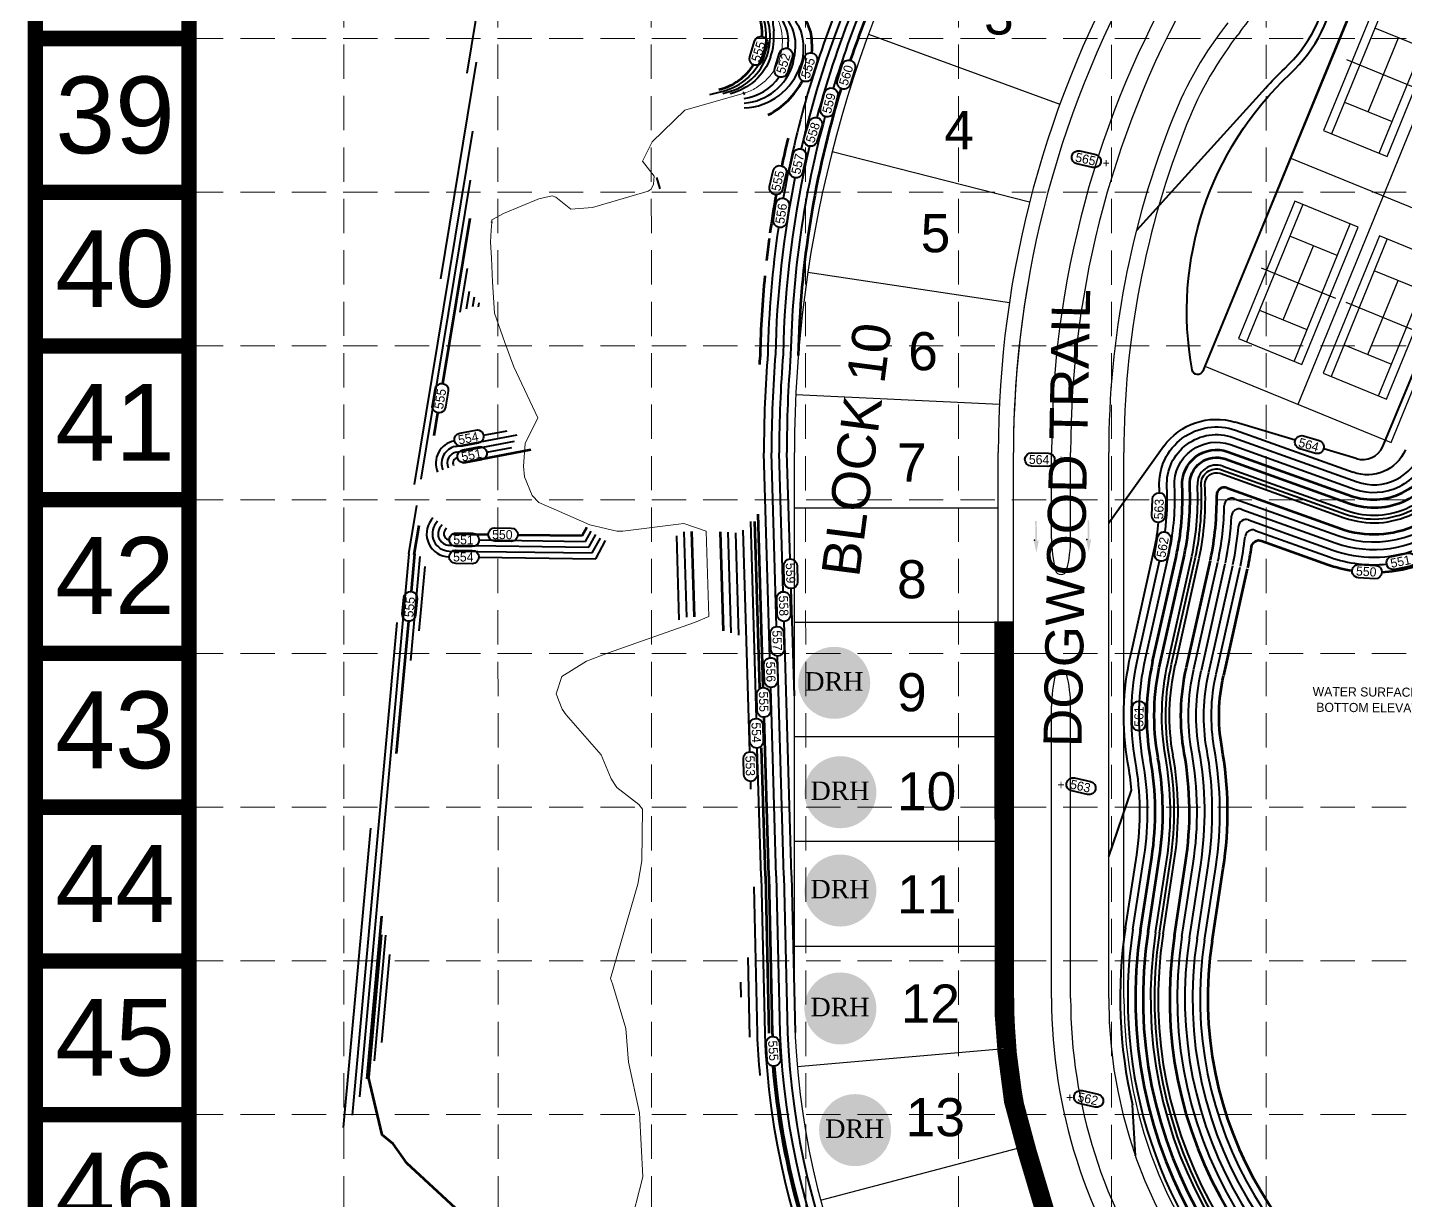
# Model space of a CAD drawing. Header units: feet. Extents: x 10084 to 13321, y 3329 to 8503.
# Drawn here: x 10084 to 10808, y 4741 to 5357 of the extents above; entities that cross this region are included whole.
import ezdxf
from ezdxf.enums import TextEntityAlignment as Align

# ---------------------------------------------------------------- set-up
doc = ezdxf.new("R2010")
doc.units = ezdxf.units.FT
doc.header["$LTSCALE"] = 40
doc.header["$MEASUREMENT"] = 0
for name, pattern in [('( Dashdot )', [1.001, 0.5, -0.25, 0.001, -0.25]), ('DASHED', [0.75, 0.5, -0.25]), ('DGN Style 3', [204.068222, 145.763016, -58.305206]), ('DGN Style 4', [233.366589, 116.610413, -58.305206, 0.145763, -58.305206]), ('HIDDEN', [0.375, 0.25, -0.125])]:
    doc.linetypes.add(name, pattern=pattern)
for name, color, linetype in [('amenity center', 31, 'Continuous'), ('BASE', 7, 'Continuous'), ('CURB', 4, 'Continuous'), ('EROSION BLANKETS', 84, 'Continuous'), ('flow arrow', 4, 'Continuous'), ('GRID', 254, 'DASHED'), ('LEGEND', 7, 'Continuous'), ('Level 1', 7, 'Continuous'), ('LOT', 7, 'Continuous'), ('NAME', 6, 'Continuous'), ('ROW', 3, '( Dashdot )')]:
    doc.layers.add(name, color=color, linetype=linetype)
doc.styles.add('DRHorton', font='dutcheb.ttf')
doc.styles.get("Standard").update_dxf_attribs({"font": 'ARIAL.TTF'})
doc.styles.add('Style-CB101', font='CB101.shx')
doc.styles.add('Style-CHAR_FAST_FONT', font='CHAR_FAST_FONT.shx')

# ---------------------------------------------------------------- blocks, each defined once
blk = doc.blocks.new('DRHorton')
h = blk.add_hatch(color=1)
h.paths.add_polyline_path([(78.7, 25.78, 1), (40.43, 25.78, 1)])
h.paths.add_polyline_path([(42.33, 17.91), (76.5, 17.91), (76.5, 34.87), (42.33, 34.87)], flags=24)
at = {"layer": 'BASE', "color": 176, "style": 'DRHorton'}
blk.add_text('DRH', height=9.814, dxfattribs=at).set_placement((59.39, 21.64), align=Align.CENTER)

msp = doc.modelspace()

# ---------------------------------------------------------------- hatches: boundary and pattern name
at = {"layer": 'flow arrow', "linetype": 'Continuous', "lineweight": 30}
h = msp.add_hatch(color=7, dxfattribs=at)
edge = h.paths.add_edge_path()
edge.add_line((10615.04, 5087.84), (10614.44, 5087.28))
edge.add_line((10614.44, 5087.28), (10614.3, 5097.87))
edge.add_line((10614.3, 5097.87), (10613.44, 5097.85))
edge.add_line((10613.44, 5097.85), (10613.58, 5087.27))
edge.add_line((10613.58, 5087.27), (10613.07, 5087.8))
edge.add_line((10613.07, 5087.8), (10613.07, 5087.8))
edge.add_ellipse((10613.03, 5087.27), major_axis=(-0.007, 0.56), ratio=0.285714, start_angle=342.81733, end_angle=484.72693)
edge.add_line((10612.9, 5086.95), (10612.9, 5086.95))
edge.add_line((10612.9, 5086.95), (10614.11, 5081.23))
edge.add_line((10614.11, 5081.23), (10615.22, 5086.97))
edge.add_line((10615.22, 5086.97), (10615.22, 5086.97))
edge.add_ellipse((10615.08, 5087.3), major_axis=(-0.007, 0.56), ratio=0.285714, start_angle=234.16847, end_angle=374.49672)
edge.add_line((10615.04, 5087.84), (10615.04, 5087.84))
edge.add_line((10615.04, 5087.84), (10615.04, 5087.84))
h = msp.add_hatch(color=7, dxfattribs=at)
edge = h.paths.add_edge_path()
edge.add_line((10642.53, 5088.29), (10641.93, 5087.73))
edge.add_line((10641.93, 5087.73), (10641.8, 5098.32))
edge.add_line((10641.8, 5098.32), (10640.94, 5098.3))
edge.add_line((10640.94, 5098.3), (10641.07, 5087.72))
edge.add_line((10641.07, 5087.72), (10640.56, 5088.25))
edge.add_line((10640.56, 5088.25), (10640.56, 5088.25))
edge.add_ellipse((10640.52, 5087.72), major_axis=(-0.007, 0.56), ratio=0.285714, start_angle=342.81733, end_angle=484.72693)
edge.add_line((10640.4, 5087.4), (10640.4, 5087.4))
edge.add_line((10640.4, 5087.4), (10641.6, 5081.68))
edge.add_line((10641.6, 5081.68), (10642.71, 5087.42))
edge.add_line((10642.71, 5087.42), (10642.71, 5087.42))
edge.add_ellipse((10642.58, 5087.75), major_axis=(-0.007, 0.56), ratio=0.285714, start_angle=234.16847, end_angle=374.49672)
edge.add_line((10642.53, 5088.29), (10642.53, 5088.29))
edge.add_line((10642.53, 5088.29), (10642.53, 5088.29))

# ---------------------------------------------------------------- linework, layer by layer
at = {"layer": 'amenity center', "color": 7}
for p, q in [((10751.48, 5159.19), (10840.87, 5377.64)), ((10798.58, 5373.32), (10769.05, 5301.13)), ((10794.04, 5290.91), (10823.57, 5363.1)), ((10816.76, 5346.44), (10791.77, 5356.66)), ((10788.36, 5312.68), (10804.26, 5351.55)), ((10776.87, 5340.07), (10815.75, 5324.16)), ((10775.86, 5317.79), (10800.85, 5307.57)), ((10845.09, 5248.41), (10747.26, 5288.44)), ((10753.9, 5264.1), (10724.36, 5191.91)), ((10749.35, 5181.69), (10778.88, 5253.88)), ((10772.07, 5237.22), (10747.08, 5247.45)), ((10798.32, 5245.93), (10768.79, 5173.74)), ((10743.67, 5203.46), (10759.57, 5242.33)), ((10732.19, 5230.85), (10771.06, 5214.94)), ((10793.77, 5163.52), (10823.31, 5235.71)), ((10788.1, 5185.29), (10804, 5224.16)), ((10816.5, 5219.05), (10791.51, 5229.28)), ((10731.17, 5208.57), (10756.16, 5198.35)), ((10776.61, 5212.68), (10815.48, 5196.77)), ((10775.6, 5190.4), (10800.59, 5180.18))]:
    msp.add_line(p, q, dxfattribs=at)
at = {"layer": 'amenity center', "color": 7, "flags": 128}
for points in [[(10702.57, 5179.21), (10800.4, 5139.17), (10889.78, 5357.62), (10791.96, 5397.66)], [(10798.2, 5289.2), (10827.74, 5361.39), (10794.42, 5375.03), (10764.88, 5302.84)], [(10753.51, 5179.99), (10783.05, 5252.18), (10749.73, 5265.81), (10720.19, 5193.62)], [(10797.94, 5161.81), (10827.48, 5234.01), (10794.16, 5247.64), (10764.62, 5175.45)]]:
    msp.add_lwpolyline(points, close=True, dxfattribs=at)
at = {"layer": 'BASE', "const_width": 8.07}
for points in [[(13316.92, 3333.45), (13316.92, 8498.87), (10088.53, 8498.87), (10088.53, 3333.45)], [(13236.21, 3414.16), (13236.21, 8418.16), (10169.24, 8418.16), (10169.24, 3414.16)]]:
    msp.add_lwpolyline(points, close=True, dxfattribs=at)
for points in [[(10169.24, 5351.19), (10088.53, 5351.19)], [(10169.24, 5270.48), (10088.53, 5270.48)], [(10169.24, 5189.77), (10088.53, 5189.77)], [(10169.24, 5109.06), (10088.53, 5109.06)], [(10169.24, 5028.35), (10088.53, 5028.35)], [(10169.24, 4947.64), (10088.53, 4947.64)], [(10169.24, 4866.93), (10088.53, 4866.93)], [(10169.24, 4786.22), (10088.53, 4786.22)]]:
    msp.add_lwpolyline(points, dxfattribs=at)
at = {"layer": 'CURB', "color": 7}
for p, q in [((10602.06, 4847.3), (10602.06, 5133.77)), ((10622.06, 5088.75), (10622.06, 5133.77)), ((10632.06, 5088.75), (10632.06, 5133.77)), ((10652.06, 4847.3), (10652.06, 5133.77)), ((10622.06, 4847.3), (10622.06, 5000.7)), ((10632.06, 4847.3), (10632.06, 5000.7))]:
    msp.add_line(p, q, dxfattribs=at)
for centre, radius, start, end in [((11127.06, 5133.77), 525, 149.79943, 180), ((11127.06, 5133.77), 505, 149.79943, 180), ((11127.06, 5133.77), 495, 149.79943, 180), ((10871.54, 5235.42), 200, 141.7156, 158.30607), ((11127.06, 5133.77), 475, 158.30607, 180), ((11127.06, 5133.77), 525, 170.37447, 180), ((10690.06, 5088.75), 68, 180, 194.25003), ((10564.06, 5088.75), 68, 345.74997, 0), ((10627.06, 5072.75), 3, 194.25003, 345.74997), ((10690.06, 5000.7), 68, 165.74997, 180), ((10627.06, 5016.7), 3, 14.25003, 165.74997), ((10564.06, 5000.7), 68, 0, 14.25003), ((10902.06, 4847.3), 300, 180, 268.52389), ((10902.06, 4847.3), 280, 180, 215.31918), ((10902.06, 4847.3), 270, 180, 215.20694), ((10902.06, 4847.3), 250, 180, 268.52389)]:
    msp.add_arc(centre, radius, start, end, dxfattribs=at)
at = {"layer": 'EROSION BLANKETS', "linetype": 'Continuous', "lineweight": 40, "const_width": 10}
for points in [[(10596.97, 5045.19), (10597.26, 4838.01), (10598.58, 4820.98)], [(10598.47, 4821.01), (10602.09, 4793.4), (10609.34, 4766.48), (10619.2, 4733.47), (10634.21, 4701.89), (10649.93, 4676.47), (10683.59, 4635.23), (10684.72, 4633.92)]]:
    msp.add_lwpolyline(points, dxfattribs=at)
at = {"layer": 'flow arrow', "color": 7, "linetype": 'Continuous', "lineweight": 30}
for p in [(10613.07, 5087.8), (10640.56, 5088.25)]:
    msp.add_point(p, dxfattribs=at)
at = {"layer": 'GRID', "color": 252, "linetype": 'HIDDEN', "lineweight": 0, "ltscale": 1.8}
for p, q in [((10250.68, 3737.01), (10250.25, 8415.13)), ((10331.74, 3736.99), (10330.73, 8415.09)), ((10412.2, 3736.98), (10411.46, 8414.88)), ((10493.34, 3736.97), (10492.06, 8414.76)), ((10573.32, 3736.96), (10572.98, 8415.38)), ((10653.53, 3736.94), (10653.78, 8415.23)), ((10734.85, 3736.93), (10734.41, 8414.93)), ((10169.24, 5351.19), (13236.21, 5351.19)), ((10169.24, 5270.48), (13236.21, 5270.48)), ((10169.24, 5189.77), (13236.21, 5189.77)), ((10169.24, 5109.06), (13236.21, 5109.06)), ((10169.24, 5028.35), (13236.21, 5028.35)), ((10169.24, 4947.64), (13236.21, 4947.64)), ((10169.24, 4866.93), (13236.21, 4866.93)), ((10169.24, 4786.22), (13236.21, 4786.22))]:
    msp.add_line(p, q, dxfattribs=at)
at = {"layer": 'Level 1', "color": 5, "linetype": 'Continuous', "lineweight": 40}
for p, q in [((10315.19, 5332.98), (10332.95, 5440.31)), ((10796.03, 5136.99), (10887.7, 5358.42)), ((10301.38, 5224.99), (10320.19, 5338.69)), ((10287.56, 5117), (10318.26, 5302.49)), ((10291.09, 5119.92), (10317.06, 5276.86)), ((10311.68, 5207.59), (10315.45, 5230.39)), ((10314.98, 5209.2), (10316.52, 5218.5)), ((10318.23, 5210.45), (10319.07, 5215.54)), ((10321.26, 5210.36), (10321.58, 5212.34)), ((10309.12, 5137.02), (10341.5, 5143.17)), ((10323.86, 5142.87), (10336.35, 5145.24)), ((10750.03, 5140.27), (10718.43, 5149.8)), ((10718.66, 5145.51), (10780.35, 5123.44)), ((10309.68, 5134.07), (10340.11, 5139.85)), ((10325.54, 5134.03), (10338.72, 5136.53)), ((10681, 5137.08), (10652.06, 5096.81)), ((10715.98, 5137.97), (10781.14, 5114.66)), ((10717.33, 5141.74), (10782.49, 5118.43)), ((10474.21, 5026.09), (10471.06, 5133.59)), ((10477.73, 5042.54), (10475.06, 5133.65)), ((10481.2, 5060.75), (10479.06, 5133.71)), ((10484.81, 5077.93), (10483.06, 5133.77)), ((10781.94, 5130.64), (10764.93, 5135.77)), ((10710.59, 5122.91), (10775.75, 5099.6)), ((10711.26, 5124.79), (10776.42, 5101.48)), ((10711.94, 5126.68), (10777.1, 5103.36)), ((10718.12, 5109.6), (10772.38, 5090.18)), ((10284.58, 5080.62), (10288.79, 5106.06)), ((10721.91, 5103.99), (10771.03, 5086.42)), ((10297.33, 5099.55), (10296.44, 5098.38)), ((10299.72, 5097.74), (10298.83, 5096.56)), ((10302.11, 5095.92), (10301.22, 5094.75)), ((10304.49, 5094.1), (10303.6, 5092.93)), ((10377.42, 5087.17), (10380.31, 5092.5)), ((10463.65, 4976.75), (10460.25, 5092.99)), ((10467.14, 4994.23), (10464.11, 5097.56)), ((10725.53, 5098.45), (10769.69, 5082.65)), ((10729, 5092.96), (10768.34, 5078.88)), ((10321.52, 5087.91), (10377.42, 5087.17)), ((10379.19, 5084.14), (10382.76, 5090.72)), ((10380.96, 5081.12), (10385.21, 5088.94)), ((10382.74, 5078.1), (10387.9, 5087.61)), ((10426.61, 5045.98), (10425.32, 5090.03)), ((10430.57, 5047.31), (10429.26, 5092.12)), ((10453.82, 5039.16), (10452.27, 5092.01)), ((10457.85, 5038.01), (10456.28, 5091.61)), ((10284.58, 5080.62), (10258.72, 4795.49)), ((10290.48, 5079.18), (10285.54, 5024.7)), ((10305.87, 5082.11), (10380.96, 5081.12)), ((10305.91, 5085.11), (10379.19, 5084.14)), ((10321.4, 5078.91), (10382.74, 5078.1)), ((10663.64, 5027.68), (10676.18, 5083.63)), ((10671.45, 5025.93), (10683.99, 5081.88)), ((10683.16, 5023.31), (10695.7, 5079.26)), ((10685.11, 5022.87), (10697.65, 5078.82)), ((10687.06, 5022.44), (10699.6, 5078.38)), ((10293.02, 5074.02), (10289.95, 5040.16)), ((10667.54, 5026.81), (10678.76, 5076.86)), ((10696.82, 5020.25), (10709.36, 5076.19)), ((10700.72, 5019.37), (10713.26, 5075.32)), ((10704.62, 5018.5), (10717.16, 5074.44)), ((10708.53, 5017.62), (10721.07, 5073.57)), ((10487.06, 5006.14), (10485.3, 5062.37)), ((10278.31, 5044.66), (10254.85, 4785.98)), ((10485.56, 4911.74), (10481.65, 5045.19)), ((10481.57, 4911.63), (10478.19, 5026.97)), ((10477.57, 4911.51), (10474.67, 5010.52)), ((10264.5, 4936.67), (10250.24, 4779.51)), ((10660.87, 4884.22), (10666.76, 4922.57)), ((10664.82, 4883.62), (10670.71, 4921.96)), ((10676.69, 4881.8), (10682.57, 4920.14)), ((10678.66, 4881.49), (10684.55, 4919.83)), ((10680.64, 4881.19), (10686.52, 4919.53)), ((10481.57, 4911.63), (10483.46, 4829.24)), ((10485.57, 4911.72), (10487.46, 4829.33)), ((10690.52, 4879.67), (10696.41, 4918.01)), ((10694.48, 4879.07), (10700.36, 4917.41)), ((10698.43, 4878.46), (10704.32, 4916.8)), ((10702.38, 4877.85), (10708.27, 4916.19)), ((10465.69, 4905.88), (10467.46, 4828.87)), ((10469.57, 4911.35), (10471.46, 4828.96)), ((10477.57, 4911.54), (10479.46, 4829.15)), ((10272.45, 4880.38), (10266.47, 4814.51)), ((10274.55, 4870.33), (10270.35, 4824.02)), ((10462.54, 4868.79), (10463.5, 4826.98)), ((10458.84, 4855.69), (10459.02, 4847.96)), ((10666.11, 4764.68), (10664.54, 4791.46))]:
    msp.add_line(p, q, dxfattribs=at)
at = {"layer": 'Level 1', "color": 35, "linetype": 'Continuous', "lineweight": 40}
for p, q in [((10734.36, 5325.17), (10666.61, 5250.45)), ((10414.7, 5278.27), (10416.36, 5272.22)), ((10469.57, 4911.28), (10467.6, 4978.67)), ((10464.23, 4957.12), (10464.11, 4961.18))]:
    msp.add_line(p, q, dxfattribs=at)
at = {"layer": 'Level 1', "color": 5, "linetype": 'Continuous', "lineweight": 70}
for p, q in [((10302.42, 5170.04), (10316.8, 5256.92)), ((10297.9, 5142.69), (10299.88, 5154.68)), ((10713.29, 5130.44), (10778.44, 5107.13)), ((10714.63, 5134.21), (10779.79, 5110.9)), ((10714.14, 5115.27), (10773.73, 5093.95)), ((10470.67, 5010.41), (10468, 5101.41)), ((10287.54, 5080.13), (10290.1, 5095.58)), ((10375.65, 5090.19), (10378.03, 5094.57)), ((10308, 5091.08), (10326.33, 5090.84)), ((10341.9, 5090.64), (10375.65, 5090.19)), ((10434.56, 5047.57), (10433.25, 5092.4)), ((10449.78, 5040.3), (10448.26, 5092.24)), ((10732.34, 5087.52), (10766.99, 5075.12)), ((10287.59, 5080.57), (10285.8, 5060.83)), ((10675.13, 5024.07), (10687.41, 5078.87)), ((10679.25, 5024.18), (10691.79, 5080.13)), ((10692.91, 5021.12), (10705.45, 5077.07)), ((10712.43, 5016.75), (10724.97, 5072.69)), ((10284.4, 5045.32), (10278.08, 4975.75)), ((10473.57, 4911.39), (10471.12, 4994.85)), ((10668.78, 4883.01), (10674.66, 4921.35)), ((10672.73, 4882.4), (10678.62, 4920.74)), ((10686.57, 4880.28), (10692.46, 4918.62)), ((10706.34, 4877.25), (10712.22, 4915.59)), ((10473.57, 4911.44), (10475.46, 4829.05)), ((10270.34, 4890.4), (10262.6, 4805))]:
    msp.add_line(p, q, dxfattribs=at)
at = {"layer": 'Level 1', "color": 5, "linetype": 'DGN Style 4', "lineweight": 0}
msp.add_line((10328.61, 5254.81), (10327.76, 5254.84), dxfattribs=at)
at = {"layer": 'Level 1', "color": 35, "linetype": 'Continuous', "lineweight": 70}
msp.add_line((10313.14, 5128.62), (10348.75, 5135.38), dxfattribs=at)
at = {"layer": 'Level 1', "color": 5, "linetype": 'DGN Style 3', "lineweight": 53}
for p, q in [((10468.93, 5009.87), (10466.36, 5097.63)), ((10471.82, 4911.34), (10469.85, 4978.73)), ((10471.82, 4911.4), (10473.71, 4829.01)), ((10270.21, 4880.58), (10263.43, 4805.84))]:
    msp.add_line(p, q, dxfattribs=at)
at = {"layer": 'Level 1', "color": 5, "linetype": 'DGN Style 4', "lineweight": 0, "flags": 128}
msp.add_lwpolyline([(10383.02, 4417.29), (10357.22, 4464.9), (10348.92, 4476.64), (10350.27, 4482), (10361.98, 4504.31), (10365.95, 4517.21), (10365, 4530.49), (10360.26, 4543.29), (10356.43, 4548.43), (10353.41, 4561), (10358.84, 4581.6), (10352.24, 4597.04), (10340.12, 4616.39), (10338.56, 4624.19), (10337.46, 4634.69), (10340.98, 4648.48), (10348.46, 4663.24), (10353.26, 4668.28), (10367.58, 4667.19), (10380.29, 4662.8), (10388.63, 4662.8), (10400.23, 4670.54), (10402.57, 4688.47), (10397.97, 4710.36), (10397.54, 4715.05), (10407.58, 4753.66), (10405.68, 4787.24), (10399.89, 4813.86), (10398.63, 4831.42), (10391.61, 4854.93), (10390.47, 4857.75), (10404.96, 4907.14), (10407.03, 4919.55), (10407.3, 4946.66), (10405.36, 4949.01), (10393.89, 4958), (10390.94, 4962.57), (10385.7, 4975.14), (10367.22, 4996.07), (10365.12, 4999.13), (10362.08, 5007.07), (10364.98, 5016.33), (10377.97, 5024.34), (10388.9, 5028.49), (10434.57, 5044.68), (10442.06, 5047.79), (10440.75, 5092.62), (10429, 5096.65), (10397.03, 5092.57), (10393.89, 5092.49), (10379.64, 5095.86), (10362.17, 5103.54), (10352.93, 5107.61), (10349.4, 5111.22), (10345.33, 5121.1), (10344.87, 5126.73), (10345.64, 5138.64), (10352.32, 5152.12), (10339.86, 5178.8), (10334.98, 5191.66), (10329.62, 5207), (10328.65, 5223.44), (10328.1, 5236.03), (10327.56, 5244.34), (10327.8, 5250.53), (10328.18, 5254.82), (10328.3, 5255.91), (10334.35, 5259.39), (10352.91, 5267.02), (10359.98, 5268.53), (10361.77, 5267.81), (10369.64, 5261.65), (10381.08, 5262.43), (10410.29, 5271.06), (10411.96, 5272.03), (10413.04, 5274.66), (10413.37, 5278.87), (10407.31, 5286.76), (10412.4, 5296.86), (10429.54, 5313.5), (10460.69, 5322.47, 0.526006), (10474.6, 5367.54), (10468.81, 5374.75), (10462.02, 5385.96), (10461.6, 5390.51), (10462.64, 5403.36), (10465.16, 5408.55), (10477.58, 5435.89, 0.219227), (10496.42, 5518.4), (10485.55, 5570.13, -0.040843), (10481.92, 5598.95), (10478.83, 5669.48, -0.248738), (10491.96, 5697.1), (10491.96, 5697.1, 0), (10491.96, 5697.1), (10524.93, 5721.61), (10533.96, 5748.05, 0.143258), (10535.2, 5776.1), (10521.01, 5833.06, 0.033522), (10508.71, 5871.31), (10438.22, 6048.76, -0.243018), (10447.26, 6140.1), (10578.7, 6342.73, 0.090209), (10592.49, 6375.76), (10681.21, 6780.89, 0.136381), (10678.24, 6834.37), (10658.16, 6893.64, -0.103944), (10653.26, 6934.48), (10655.92, 6964.74, -0.039323), (10661.12, 6995.72, 0.042401), (10666.52, 7029.14), (10684.75, 7270.54, -0.008679), (10687.97, 7305.11), (10701.34, 7426.03, 0.012694), (10705.63, 7476.62), (10736.5, 7996.01, 0.187552), (10683.2, 8161.58), (10666.07, 8182.66)], format="xyb", dxfattribs=at)
at = {"layer": 'Level 1', "color": 5, "linetype": 'Continuous', "lineweight": 40, "flags": 128}
msp.add_lwpolyline([(10702.57, 5179.21), (10701.53, 5176.61), (10701.53, 5176.61, -0.752881), (10695.86, 5177.17), (10695.86, 5177.17, -0.255335), (10747.25, 5332.56, 0.178384), (10771.66, 5381.04), (10771.66, 5381.04, -0.080664), (10776.48, 5400.14), (10776.48, 5400.14, -1.037758), (10791.06, 5394.31), (10791.06, 5394.31)], format="xyb", close=True, dxfattribs=at)
for points in [[(10442.72, 5321.83), (10449.64, 5323.58), (10449.64, 5323.58, 0.540691), (10466.03, 5371.04), (10466.03, 5371.04), (10459.04, 5380.06)], [(10449.42, 5322.37), (10451.69, 5322.94), (10451.69, 5322.94, 0.540692), (10468.07, 5370.39), (10468.07, 5370.39), (10460.35, 5380.36)], [(10472.84, 5347.72), (10470.28, 5339.54), (10470.28, 5339.54, -1), (10463.6, 5341.63), (10463.6, 5341.63), (10466.16, 5349.81), (10466.16, 5349.81, -1), (10472.84, 5347.72)], [(10486.01, 5341.5), (10483.45, 5333.32), (10483.45, 5333.32, -1), (10476.77, 5335.41), (10476.77, 5335.41), (10479.33, 5343.59), (10479.33, 5343.59, -1), (10486.01, 5341.5)], [(10498.94, 5339.15), (10496.38, 5330.96), (10496.38, 5330.96, -1), (10489.7, 5333.05), (10489.7, 5333.05), (10492.26, 5341.24), (10492.26, 5341.24, -1), (10498.94, 5339.15)], [(10518.9, 5335.28), (10516.35, 5327.09), (10516.35, 5327.09, -1), (10509.66, 5329.18), (10509.66, 5329.18), (10512.22, 5337.36), (10512.22, 5337.36, -1), (10518.9, 5335.28)], [(10509.72, 5320.88), (10507.61, 5312.57), (10507.61, 5312.57, -1), (10500.83, 5314.29), (10500.83, 5314.29), (10502.93, 5322.6), (10502.93, 5322.6, -1), (10509.72, 5320.88)], [(10501.46, 5305.21), (10498.9, 5297.03), (10498.9, 5297.03, -1), (10492.22, 5299.12), (10492.22, 5299.12), (10494.78, 5307.3), (10494.78, 5307.3, -1), (10501.46, 5305.21)], [(10493.22, 5289.12), (10491.39, 5280.74), (10491.39, 5280.74, -1), (10484.55, 5282.24), (10484.55, 5282.24), (10486.38, 5290.61), (10486.38, 5290.61, -1), (10493.22, 5289.12)], [(10482.8, 5280.23), (10480.89, 5271.87), (10480.89, 5271.87, -1), (10474.06, 5273.44), (10474.06, 5273.44), (10475.98, 5281.79), (10475.98, 5281.79, -1), (10482.8, 5280.23)], [(10484.27, 5263.36), (10483.01, 5254.88), (10483.01, 5254.88, -1), (10476.09, 5255.91), (10476.09, 5255.91), (10477.35, 5264.39), (10477.35, 5264.39, -1), (10484.27, 5263.36)], [(10305.3, 5166.02), (10303.9, 5157.56), (10303.9, 5157.56), (10303.9, 5157.56, -1), (10297, 5158.7), (10297, 5158.7), (10297, 5158.7), (10298.4, 5167.16), (10298.4, 5167.16), (10298.4, 5167.16, -1), (10305.3, 5166.02)], [(10321.07, 5138.78), (10312.65, 5137.18), (10312.65, 5137.18), (10312.65, 5137.18, -1), (10311.34, 5144.05), (10311.34, 5144.05), (10311.34, 5144.05), (10319.77, 5145.65), (10319.77, 5145.65), (10319.77, 5145.65, -1), (10321.07, 5138.78)], [(10322.75, 5129.93), (10314.33, 5128.33), (10314.33, 5128.34), (10314.33, 5128.34, -1), (10313.02, 5135.21), (10313.02, 5135.21), (10313.02, 5135.21), (10321.45, 5136.81), (10321.45, 5136.81), (10321.45, 5136.81, -1), (10322.75, 5129.94)], [(10760.56, 5133.38), (10752.35, 5135.84), (10752.35, 5135.84, -1), (10754.36, 5142.54), (10754.36, 5142.54), (10754.36, 5142.54), (10762.57, 5140.08), (10762.57, 5140.08), (10762.57, 5140.08, -1), (10760.56, 5133.38)], [(10620.12, 5126.54), (10611.55, 5126.71), (10611.55, 5126.71, -1), (10611.69, 5133.71), (10611.69, 5133.7), (10620.26, 5133.54), (10620.26, 5133.54, -1), (10620.12, 5126.54)], [(10681.99, 5109.11), (10681.69, 5100.55), (10681.69, 5100.54), (10681.69, 5100.54, -1), (10674.69, 5100.79), (10674.69, 5100.79), (10674.69, 5100.79), (10675, 5109.36), (10675, 5109.36), (10675, 5109.36, -1), (10681.99, 5109.11)], [(10338.36, 5087.18), (10329.78, 5087.3), (10329.79, 5087.3), (10329.79, 5087.3, -1), (10329.88, 5094.3), (10329.88, 5094.3), (10329.88, 5094.3), (10338.45, 5094.18), (10338.45, 5094.18), (10338.45, 5094.18, -1), (10338.36, 5087.18)], [(10317.97, 5084.45), (10309.4, 5084.56), (10309.4, 5084.57), (10309.4, 5084.57, -1), (10309.5, 5091.56), (10309.5, 5091.57), (10309.49, 5091.56), (10318.07, 5091.45), (10318.07, 5091.45), (10318.07, 5091.45, -1), (10317.97, 5084.45)], [(10684.62, 5088.07), (10683.12, 5079.63), (10683.12, 5079.63), (10683.12, 5079.63, -1), (10676.23, 5080.86), (10676.23, 5080.86), (10676.23, 5080.86), (10677.73, 5089.29), (10677.73, 5089.29), (10677.73, 5089.29, -1), (10684.62, 5088.07)], [(10317.86, 5075.45), (10309.28, 5075.57), (10309.28, 5075.57), (10309.28, 5075.57, -1), (10309.38, 5082.57), (10309.38, 5082.57), (10309.38, 5082.56), (10317.95, 5082.45), (10317.95, 5082.45), (10317.95, 5082.45, -1), (10317.86, 5075.45)], [(10810.53, 5074.12), (10802.13, 5072.41), (10802.13, 5072.41), (10802.13, 5072.41, -1), (10800.74, 5079.28), (10800.74, 5079.28), (10800.74, 5079.28), (10809.14, 5080.98), (10809.14, 5080.98), (10809.14, 5080.98, -1), (10810.53, 5074.12)], [(10481.72, 5065.76), (10481.47, 5074.33), (10481.47, 5074.33, -1), (10488.46, 5074.54), (10488.46, 5074.54), (10488.71, 5065.97), (10488.71, 5065.97, -1), (10481.72, 5065.76)], [(10791.73, 5067.58), (10783.17, 5068.1), (10783.17, 5068.1), (10783.17, 5068.1, -1), (10783.6, 5075.09), (10783.6, 5075.09), (10783.6, 5075.09), (10792.15, 5074.57), (10792.15, 5074.57), (10792.15, 5074.57, -1), (10791.73, 5067.58)], [(10288.97, 5057.03), (10288.2, 5048.49), (10288.2, 5048.49), (10288.2, 5048.49, -1), (10281.23, 5049.13), (10281.23, 5049.13), (10281.23, 5049.13), (10282, 5057.66), (10282, 5057.66), (10282, 5057.66, -1), (10288.97, 5057.03)], [(10478.05, 5048.58), (10477.8, 5057.15), (10477.8, 5057.15, -1), (10484.79, 5057.36), (10484.79, 5057.36), (10485.04, 5048.79), (10485.04, 5048.79, -1), (10478.05, 5048.58)], [(10474.67, 5030.37), (10474.42, 5038.94), (10474.42, 5038.94, -1), (10481.42, 5039.14), (10481.42, 5039.15), (10481.67, 5030.58), (10481.67, 5030.58, -1), (10474.67, 5030.37)], [(10471.3, 5013.92), (10471.04, 5022.49), (10471.04, 5022.49, -1), (10478.04, 5022.7), (10478.04, 5022.7), (10478.29, 5014.13), (10478.29, 5014.13, -1), (10471.29, 5013.92)], [(10467.57, 4998.25), (10467.32, 5006.81), (10467.32, 5006.81, -1), (10474.32, 5007.02), (10474.32, 5007.02), (10474.57, 4998.45), (10474.57, 4998.45, -1), (10467.57, 4998.25)], [(10671.46, 4999.85), (10671.38, 4991.27), (10671.38, 4991.27, -1), (10664.38, 4991.34), (10664.38, 4991.34), (10664.46, 4999.91), (10664.46, 4999.91), (10664.46, 4999.91, -1), (10671.46, 4999.85)], [(10463.72, 4982.06), (10463.47, 4990.62), (10463.47, 4990.62, -1), (10470.46, 4990.83), (10470.46, 4990.83), (10470.71, 4982.26), (10470.71, 4982.26, -1), (10463.72, 4982.06)], [(10460.51, 4964.58), (10460.26, 4973.15), (10460.26, 4973.15, -1), (10467.25, 4973.35), (10467.25, 4973.35), (10467.5, 4964.78), (10467.5, 4964.78, -1), (10460.51, 4964.58)], [(10641.01, 4954.28), (10632.64, 4956.14), (10632.64, 4956.14, -1), (10634.16, 4962.98), (10634.16, 4962.98), (10642.53, 4961.12), (10642.53, 4961.12, -1), (10641.01, 4954.28)], [(10472.78, 4814.94), (10472.22, 4823.49), (10472.22, 4823.49, -1), (10479.21, 4823.95), (10479.21, 4823.95), (10479.77, 4815.39), (10479.77, 4815.39, -1), (10472.78, 4814.94)], [(10644.94, 4790.13), (10636.57, 4791.99), (10636.57, 4791.99), (10636.57, 4791.99, -1), (10638.09, 4798.82), (10638.09, 4798.82), (10638.09, 4798.82), (10646.46, 4796.96), (10646.46, 4796.96), (10646.46, 4796.96, -1), (10644.94, 4790.13)]]:
    msp.add_lwpolyline(points, format="xyb", dxfattribs=at)
at = {"layer": 'Level 1', "color": 35, "linetype": 'Continuous', "lineweight": 40, "flags": 128}
msp.add_lwpolyline([(10643.74, 5283.45), (10635.37, 5285.32), (10635.37, 5285.32, -1), (10636.89, 5292.15), (10636.89, 5292.15), (10645.26, 5290.29), (10645.26, 5290.29, -1), (10643.74, 5283.45)], format="xyb", dxfattribs=at)
at = {"layer": 'Level 1', "color": 5, "linetype": 'Continuous', "lineweight": 40, "flags": 128}
msp.add_lwpolyline([(10652.06, 4921.78), (10664.02, 4956.52)], dxfattribs=at)
at = {"layer": 'Level 1', "color": 5, "linetype": 'DGN Style 3', "lineweight": 53, "flags": 128}
msp.add_lwpolyline([(10304.21, 4533.12), (10306.12, 4535.66), (10313.89, 4546.82), (10319.12, 4557.37), (10317.01, 4569.83), (10317.78, 4579.79), (10314.64, 4583.64), (10316.04, 4600.19), (10313.65, 4612.11), (10314.99, 4614.13), (10314.69, 4617.2), (10314.42, 4618.23), (10319.27, 4644.02), (10320.28, 4646.45), (10319.71, 4649.64), (10314.86, 4658.24), (10314.05, 4670.77), (10314.14, 4727.44), (10311.37, 4734.97), (10283.57, 4760.67), (10276.39, 4770.97), (10270.66, 4775.61), (10263.43, 4805.84)], dxfattribs=at)
at = {"layer": 'Level 1', "color": 5, "linetype": 'Continuous', "lineweight": 40}
for centre, radius, start, end in [((10999.94, 5174.7), 526.94, 157.65051, 169.8721), ((10999.94, 5174.7), 522.94, 157.65051, 166.89495), ((10999.94, 5174.7), 518.94, 157.65051, 164.92389), ((10999.94, 5174.7), 514.94, 157.65051, 163.02322), ((10444.35, 5352.03), 32, 340.65751, 5.60758), ((10458.55, 5346.14), 28.96, 274.25825, 343.90507), ((10459.51, 5347.05), 32.31, 272.24029, 341.88711), ((10457.7, 5345.13), 25.53, 276.59001, 326.55283), ((10999.94, 5174.7), 514.94, 164.75499, 178.84903), ((10999.94, 5174.7), 518.94, 166.64029, 178.84903), ((10999.94, 5174.7), 522.94, 168.60091, 178.84903), ((10999.94, 5174.7), 526.94, 171.56593, 178.84903), ((11127.06, 5133.77), 656, 175.43332, 180.0154), ((11127.06, 5133.77), 652, 175.43332, 180.0103), ((11127.06, 5133.77), 648, 175.43332, 180.00516), ((11127.06, 5133.77), 644, 175.43332, 180), ((10310.8, 5128.17), 12, 100.75633, 202.71043), ((10310.8, 5128.17), 9, 100.75633, 202.71043), ((10785.36, 5141.86), 11.73, 253.05353, 335.45114), ((10310.8, 5128.17), 6, 100.75633, 202.71043), ((10310.8, 5128.17), 3, 100.75633, 202.71043), ((10791.32, 5143.13), 46.23, 250.31512, 342.11591), ((10791.32, 5143.13), 44.23, 250.31512, 342.11591), ((10791.32, 5143.13), 42.23, 250.31512, 342.11591), ((10791.32, 5143.13), 30.23, 250.31512, 342.11591), ((10791.32, 5143.13), 26.23, 250.31512, 342.11591), ((10708.61, 5117.25), 10, 70.42444, 182.87824), ((10551.64, 5109.35), 127.16, 1.5194, 2.87824), ((10551.64, 5109.35), 131.16, 352.46111, 2.87824), ((10551.64, 5109.35), 135.16, 348.27216, 2.87824), ((10551.64, 5109.35), 147.16, 348.27216, 2.87824), ((10551.64, 5109.35), 149.16, 348.27216, 2.87824), ((10551.64, 5109.35), 151.16, 348.27216, 2.87824), ((10716.77, 5105.83), 4, 70.31515, 178.77731), ((10791.32, 5143.13), 56.23, 250.31512, 322.61701), ((10551.64, 5109.35), 161.16, 348.27216, 358.77731), ((10551.64, 5109.35), 165.16, 348.27216, 356.90656), ((10720.56, 5100.22), 4, 70.31507, 176.90656), ((10305.99, 5091.11), 12, 142.71047, 269.24366), ((10305.99, 5091.11), 9, 142.71047, 269.24366), ((10305.99, 5091.11), 6, 142.71047, 269.24366), ((10305.99, 5091.11), 3, 142.71047, 269.24366), ((10551.64, 5109.35), 127.16, 348.27216, 354.50171), ((10551.64, 5109.35), 169.16, 348.27216, 355.13904), ((10724.18, 5094.68), 4, 70.31519, 175.13904), ((10727.66, 5089.19), 4, 70.31513, 173.46475), ((10791.32, 5143.13), 60.23, 250.31512, 306.06888), ((10551.64, 5109.35), 173.16, 348.27216, 353.46475), ((10791.32, 5143.13), 68.23, 250.31512, 275.61521), ((10791.32, 5143.13), 64.23, 250.31512, 289.91287), ((10520.03, 4945.09), 182.44, 351.27265, 10.20023), ((10520.03, 4945.09), 186.44, 351.27265, 10.20023), ((10520.03, 4945.09), 190.44, 351.27265, 10.20023), ((10520.03, 4945.09), 144.44, 4.53782, 10.20023), ((10520.03, 4945.09), 148.44, 351.27265, 10.20023), ((10520.03, 4945.09), 152.44, 351.27265, 10.20023), ((10520.03, 4945.09), 164.44, 351.27265, 10.20023), ((10520.03, 4945.09), 166.44, 351.27265, 10.20023), ((10520.03, 4945.09), 168.44, 351.27265, 10.20023), ((10520.03, 4945.09), 178.44, 351.27265, 10.20023), ((10902.06, 4847.3), 244, 171.29634, 193.22952), ((10902.06, 4847.3), 240, 171.29634, 225.43152), ((10902.06, 4847.3), 228, 171.29633, 250.59864), ((10902.06, 4847.3), 226, 171.29633, 250.59864), ((10902.06, 4847.3), 224, 171.29634, 250.59864), ((10902.06, 4847.3), 214, 171.29634, 255.17912), ((10902.06, 4847.3), 210, 171.29634, 250.42759), ((10902.06, 4847.3), 206, 171.29634, 255.07464), ((10902.06, 4847.3), 202, 171.29634, 250.37445), ((10880.32, 4844.96), 413.17, 182.26889, 185.2987), ((10880.32, 4844.96), 409.17, 182.26889, 225.88058), ((10880.32, 4844.96), 401.17, 182.26889, 226.6728), ((10880.32, 4844.96), 397.17, 182.26889, 226.6728)]:
    msp.add_arc(centre, radius, start, end, dxfattribs=at)
at = {"layer": 'Level 1', "color": 35, "linetype": 'Continuous', "lineweight": 40}
msp.add_arc((10693.67, 5389.92), 74.49, 313.04979, 353.50691, dxfattribs=at)
at = {"layer": 'Level 1', "color": 5, "linetype": 'Continuous', "lineweight": 70, "extrusion": (0, 0, -1)}
for centre, radius, start, end in [((-10440.01, 5353.3), 30.05, 144.21509, 182.23981), ((-10440.01, 5353.3), 30.05, 211.81133, 255.92617), ((-10708.61, 5117.25), 18, 357.12176, 109.57556), ((-10708.61, 5117.25), 14, 357.12176, 109.57556), ((-10730.99, 5083.75), 4, 8.12496, 109.68485), ((-10803.23, 4995.61), 127.22, 349.97976, 12.95752), ((-10803.23, 4995.61), 113.22, 349.97976, 12.95752), ((-10803.23, 4995.61), 93.22, 349.97976, 12.95752)]:
    msp.add_arc(centre, radius, start, end, dxfattribs=at)
at = {"layer": 'Level 1', "color": 5, "linetype": 'Continuous', "lineweight": 70}
for centre, radius, start, end in [((10999.94, 5174.7), 510.94, 157.65051, 161.15527), ((10454.58, 5347.85), 41.25, 297.08007, 332.8634), ((10999.94, 5174.7), 510.94, 162.90255, 178.8624), ((10999.94, 5174.7), 530.94, 166.46683, 168.07997), ((10999.94, 5174.7), 530.94, 169.75794, 171.9586), ((10999.94, 5174.7), 530.94, 172.26531, 173.51145), ((10999.94, 5174.7), 530.94, 174.39044, 178.84903), ((10791.32, 5143.13), 38.23, 250.31512, 342.11591), ((10790.84, 5144.12), 35, 250.31516, 341.61188), ((10791.32, 5143.13), 52.23, 250.31512, 340.38154), ((10550.8, 5109.49), 140, 347.36663, 2.81397), ((10551.64, 5109.35), 143.16, 348.27216, 2.87824), ((10712.79, 5111.5), 4, 70.31515, 180.76316), ((10791.32, 5143.13), 72.23, 273.25836, 342.11591), ((10551.64, 5109.35), 157.16, 348.27216, 0.76316), ((10551.64, 5109.35), 177.16, 348.27216, 351.87504), ((10791.32, 5143.13), 72.23, 250.31512, 260.89571), ((10801.98, 4995.64), 130, 167.36663, 190.17867), ((10520.03, 4945.09), 194.44, 351.27265, 10.20023), ((10520.48, 4945.09), 156, 351.27265, 10.17866), ((10520.03, 4945.09), 160.44, 351.27265, 10.20023), ((10520.03, 4945.09), 174.44, 351.27265, 10.20023), ((10902.06, 4847.3), 236, 171.29633, 250.65936), ((10902.06, 4847.3), 232, 171.29633, 250.59864), ((10902.06, 4847.3), 218, 171.29634, 250.59864), ((10902.06, 4847.3), 198, 171.29634, 250.37445), ((10880.32, 4844.96), 405.17, 182.26889, 182.51053), ((10880.32, 4844.96), 405.17, 184.71256, 225.88058)]:
    msp.add_arc(centre, radius, start, end, dxfattribs=at)
at = {"layer": 'Level 1', "color": 5, "linetype": 'Continuous', "lineweight": 40, "extrusion": (0, 0, -1)}
for centre, radius, start, end in [((-10446.24, 5351.36), 30, 199.34249, 256.25771), ((-10460.11, 5322.3), 0.607, 75.84739, 252.02112), ((-10708.61, 5117.25), 34, 35.69402, 106.78369), ((-10708.61, 5117.25), 30, 357.12176, 109.56716), ((-10708.61, 5117.25), 26, 357.12176, 109.59593), ((-10708.61, 5117.25), 22, 357.12176, 109.57556), ((-10787.76, 5144.16), 22, 204.03541, 289.6849), ((-10708.61, 5117.25), 8, 357.12176, 109.57556), ((-10708.61, 5117.25), 6, 357.12176, 109.57556), ((-10803.23, 4995.61), 143.22, 349.97976, 12.95752), ((-10803.23, 4995.61), 139.22, 349.97976, 12.95752), ((-10803.23, 4995.61), 135.22, 349.97976, 12.95752), ((-10803.23, 4995.61), 123.22, 349.97976, 12.95752), ((-10803.23, 4995.61), 121.22, 349.97976, 12.95752), ((-10803.23, 4995.61), 119.22, 349.97976, 12.95752), ((-10803.23, 4995.61), 109.22, 349.97976, 12.95752), ((-10803.23, 4995.61), 105.22, 349.97976, 12.95752), ((-10803.23, 4995.61), 101.22, 349.97976, 12.95752), ((-10803.23, 4995.61), 97.22, 349.97976, 12.95752)]:
    msp.add_arc(centre, radius, start, end, dxfattribs=at)
at = {"layer": 'Level 1', "color": 35, "linetype": 'Continuous', "lineweight": 40, "extrusion": (0, 0, -1)}
msp.add_arc((-10863.77, 5207.82), 174.69, 42.19975, 46.95021, dxfattribs=at)
at = {"layer": 'Level 1', "color": 35, "linetype": 'Continuous', "lineweight": 70}
msp.add_arc((11127.06, 5133.77), 660, 175.43332, 175.97712, dxfattribs=at)
at = {"layer": 'Level 1', "color": 5, "linetype": 'DGN Style 3', "lineweight": 53}
msp.add_arc((10880.32, 4844.96), 405.92, 184.71256, 225.88058, dxfattribs=at)
at = {"layer": 'Level 1', "color": 5, "linetype": 'Continuous', "lineweight": 70}
msp.add_open_spline([(10496.14, 5343.61), (10496.46, 5345.78), (10496.22, 5350.23), (10495.94, 5357.43), (10484.38, 5374.03), (10469.47, 5388.78), (10472.08, 5409.5)], degree=3, knots=[0, 0, 0, 0, 0.149503, 0.433002, 0.716501, 1, 1, 1, 1], dxfattribs=at)
at = {"layer": 'Level 1', "color": 5, "linetype": 'Continuous', "lineweight": 40}
for points in [[(10486.37, 5338.12), (10487.82, 5344.61), (10488.31, 5353.8), (10481.26, 5364.96), (10474.54, 5373.49), (10471.38, 5376.74)], [(10472.51, 5379.59), (10477.98, 5373.32), (10484.05, 5365.78), (10488.31, 5359.54), (10490.12, 5355.93), (10491.59, 5351.67), (10492.08, 5341.17), (10490.22, 5337.01)]]:
    msp.add_open_spline(points, degree=3, dxfattribs=at)
msp.add_open_spline([(10483.66, 5345.89), (10484.14, 5350.2), (10483.35, 5356.43), (10479.73, 5362.98), (10475.24, 5362.67), (10475.7, 5358.65), (10476.2, 5355.15)], degree=3, knots=[0, 0, 0, 0, 0.189837, 0.459891, 0.729946, 1, 1, 1, 1], dxfattribs=at)
at = {"layer": 'LOT', "color": 7}
for p, q in [((10525.95, 5353.46), (10626.45, 5316.73)), ((10506.87, 5291.78), (10610.56, 5265.36)), ((10494.11, 5228.49), (10599.93, 5212.66)), ((10487.79, 5164.24), (10594.67, 5159.15)), ((10487.06, 4847.3), (10487.06, 5133.77)), ((10487.06, 5104.72), (10594.06, 5104.72)), ((10487.06, 5044.72), (10594.06, 5044.72)), ((10487.06, 4984.72), (10594.06, 4984.72)), ((10487.06, 4929.72), (10594.06, 4929.72)), ((10487.06, 4874.72), (10594.06, 4874.72)), ((10488.6, 4811.54), (10595.21, 4820.76)), ((10500.84, 4741.26), (10604.28, 4768.6))]:
    msp.add_line(p, q, dxfattribs=at)
for centre, radius, start, end in [((11127.06, 5133.77), 640, 149.79943, 180), ((10902.06, 4847.3), 415, 180, 224.40391)]:
    msp.add_arc(centre, radius, start, end, dxfattribs=at)
at = {"layer": 'ROW', "color": 7, "linetype": 'Continuous'}
for p, q in [((10594.06, 4847.3), (10594.06, 5133.77)), ((10660.06, 4847.3), (10660.06, 5133.77))]:
    msp.add_line(p, q, dxfattribs=at)
for centre, radius, start, end in [((11129.19, 6131.4), 790, 243.427, 267.40314), ((11127.06, 5133.77), 533, 149.79943, 180), ((10557.56, 5483.25), 208, 321.7156, 329.79943), ((10871.54, 5235.42), 192, 141.7156, 158.30607), ((11127.06, 5133.77), 467, 158.30607, 180), ((10902.06, 4847.3), 308, 180, 268.52389), ((10902.06, 4847.3), 242, 180, 268.52389)]:
    msp.add_arc(centre, radius, start, end, dxfattribs=at)

# ---------------------------------------------------------------- block references
at = {"layer": 'LEGEND', "xscale": 0.9878399999938665, "yscale": 0.9878399999943213, "zscale": 0.9878399999942583}
for p in [(10449.13, 4987.45), (10452.36, 4930.03), (10452.36, 4878.42), (10452.36, 4816.49), (10460.1, 4752.63)]:
    msp.add_blockref('DRHorton', p, dxfattribs=at)

# ---------------------------------------------------------------- texts
at = {"layer": 'BASE'}
for s, p in [('39', (10130.43, 5311.08)), ('40', (10130.43, 5230.37)), ('41', (10130.43, 5149.66)), ('42', (10130.33, 5069.3)), ('43', (10130.43, 4988.24)), ('44', (10130.43, 4907.53)), ('45', (10130.43, 4826.82)), ('46', (10130.43, 4746.11))]:
    msp.add_text(s, height=40.355, dxfattribs=at).set_placement(p, align=Align.MIDDLE_CENTER)
at = {"layer": 'Level 1', "color": 5, "linetype": 'Continuous', "lineweight": 40}
for s, rotation, style, p in [('555', 72.63439, 'Style-CB101', (10464.22, 5339.93)), ('552', 72.63439, 'Style-CB101', (10477.39, 5333.7)), ('555', 72.63439, 'Style-CB101', (10490.33, 5331.35)), ('560', 72.63439, 'Style-CB101', (10510.29, 5327.48)), ('559', 75.77533, 'Style-CB101', (10501.54, 5312.62)), ('558', 72.63439, 'Style-CB101', (10492.84, 5297.42)), ('557', 77.66857, 'Style-CB101', (10485.32, 5280.6)), ('555', 77.08203, 'Style-CB101', (10474.82, 5271.79)), ('556', 81.55673, 'Style-CB101', (10476.97, 5254.33)), ('555', 80.60542, 'Style-CHAR_FAST_FONT', (10297.85, 5157.1)), ('554', 10.75685, 'Style-CHAR_FAST_FONT', (10310.13, 5142.7)), ('564', 344.41922, 'Style-CHAR_FAST_FONT', (10752.58, 5141.63)), ('551', 10.75685, 'Style-CHAR_FAST_FONT', (10311.81, 5133.86)), ('564', 358.88137, 'Style-CB101', (10610.23, 5132.63)), ('563', 87.96196, 'Style-CHAR_FAST_FONT', (10675.86, 5098.86)), ('550', 359.24339, 'Style-CHAR_FAST_FONT', (10328.42, 5093.21)), ('551', 359.24339, 'Style-CHAR_FAST_FONT', (10308.04, 5090.48)), ('562', 79.88949, 'Style-CHAR_FAST_FONT', (10677.06, 5079.24)), ('554', 359.24339, 'Style-CHAR_FAST_FONT', (10307.92, 5081.48)), ('551', 11.45836, 'Style-CHAR_FAST_FONT', (10799.55, 5077.91)), ('559', 271.67828, 'Style-CB101', (10487.32, 5075.94)), ('550', 356.53144, 'Style-CHAR_FAST_FONT', (10782.09, 5074.08)), ('555', 84.81683, 'Style-CHAR_FAST_FONT', (10282.19, 5047.59)), ('558', 271.67828, 'Style-CB101', (10483.65, 5058.76)), ('557', 271.67828, 'Style-CB101', (10480.27, 5040.55)), ('556', 271.67828, 'Style-CB101', (10476.9, 5024.1)), ('555', 271.67828, 'Style-CB101', (10473.17, 5008.43)), ('WATER SURFACE ELEVATION=559.0', 359.61316, 'Style-CB101', (10759.15, 5010.74)), ('561', 89.44685, 'Style-CHAR_FAST_FONT', (10665.46, 4989.89)), ('BOTTOM ELEVATION=550.0', 359.61316, 'Style-CB101', (10761.07, 5002.49)), ('554', 271.67828, 'Style-CB101', (10469.32, 4992.24)), ('553', 271.67828, 'Style-CB101', (10466.11, 4974.76)), ('563', 347.45965, 'Style-CB101', (10632.52, 4962.21)), ('555', 273.7354, 'Style-CB101', (10478.01, 4825.31)), ('562', 347.45965, 'Style-CHAR_FAST_FONT', (10636.45, 4798.06))]:
    msp.add_text(s, height=4.8, rotation=rotation, dxfattribs=dict(at, style=style)).set_placement(p, align=Align.TOP_LEFT)
at = {"layer": 'Level 1', "color": 35, "linetype": 'Continuous', "lineweight": 40, "style": 'Style-CB101'}
msp.add_text('565', height=4.8, rotation=347.45965, dxfattribs=at).set_placement((10635.25, 5291.38), align=Align.TOP_LEFT)
msp.add_text('+', height=4.8, dxfattribs=at).set_placement((10650.73, 5285.78), align=Align.MIDDLE_CENTER)
at = {"layer": 'Level 1', "color": 5, "linetype": 'Continuous', "lineweight": 40}
for style, p in [('Style-CB101', (10627.06, 5130.17)), ('Style-CB101', (10627.06, 4959.38)), ('Style-CHAR_FAST_FONT', (10631.61, 4795.29))]:
    msp.add_text('+', height=4.8, dxfattribs=dict(at, style=style)).set_placement(p, align=Align.MIDDLE_CENTER)
at = {"layer": 'NAME', "color": 7}
for s, p in [('3', (10586.64, 5363.28)), ('4', (10565.76, 5303.06)), ('5', (10553.36, 5248.96)), ('6', (10546.84, 5187.03)), ('7', (10540.97, 5128.57)), ('8', (10540.97, 5067.29)), ('9', (10540.97, 5007.98)), ('10', (10540.97, 4956.01)), ('11', (10540.97, 4901.91)), ('12', (10542.92, 4844.55)), ('13', (10545.53, 4784.9))]:
    msp.add_text(s, height=20, dxfattribs=at).set_placement(p, align=Align.MIDDLE_LEFT)
for s, rotation, p in [('DOGWOOD TRAIL', 88.89427, (10627.76, 4979.21)), ('BLOCK 10', 82.60089, (10511.09, 5069.16))]:
    msp.add_text(s, height=20, rotation=rotation, dxfattribs=at).set_placement(p, align=Align.MIDDLE_LEFT)

doc.saveas('drawing.dxf')
